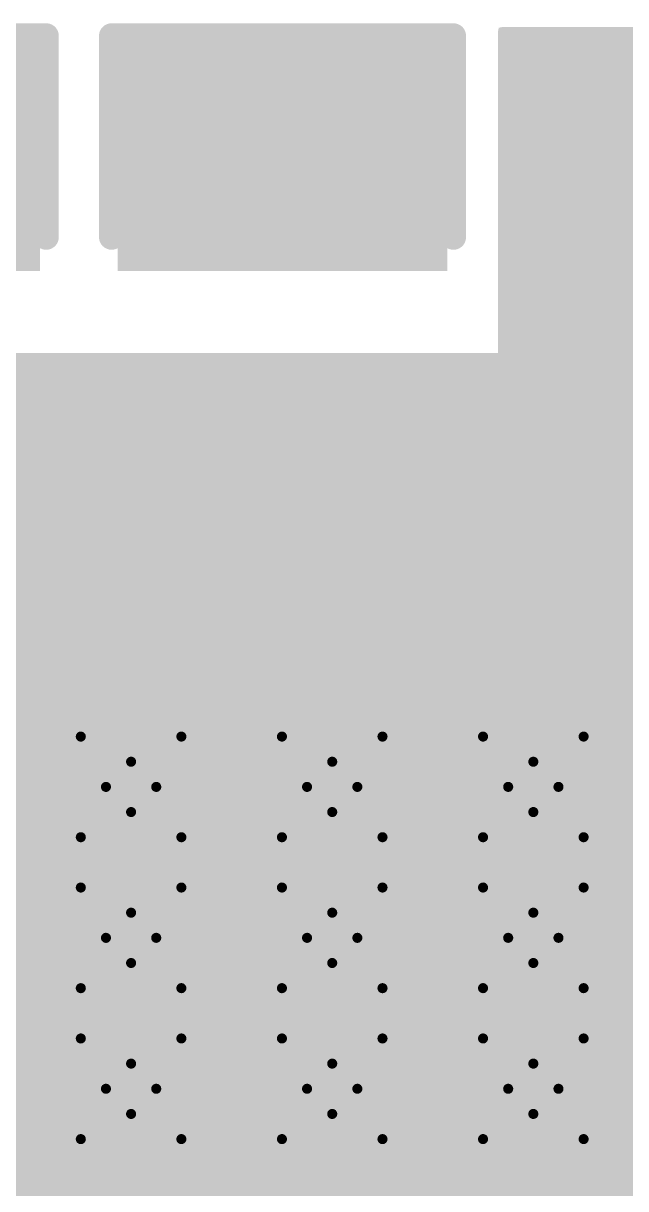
# Model space of a CAD drawing. Header units: inches. Extents: x -11 to 1110, y -7 to 455.
# Drawn here: x 624.88 to 627.92, y 9.4 to 15.28 of the extents above; entities that cross this region are included whole.
import ezdxf

# ---------------------------------------------------------------- set-up
doc = ezdxf.new("R2010")
doc.units = ezdxf.units.IN
for name, color, linetype in [('Bottom Layer', 5, 'Continuous'), ('Bottom Overlay', 54, 'Continuous'), ('Bottom Paste', 16, 'Continuous'), ('Bottom Solder', 6, 'Continuous'), ('Drill Drawing', 1, 'Continuous'), ('Top Layer', 1, 'Continuous'), ('Top Solder', 216, 'Continuous'), ('Via Holes', 16, 'Continuous')]:
    doc.layers.add(name, color=color, linetype=linetype)

# ---------------------------------------------------------------- blocks, each defined once
blk = doc.blocks.new('C___0805_B_254')
at = {"layer": 'Bottom Layer'}
for points in [[(-1.524, 0.762), (-0.508, 0.762), (-0.508, -0.762), (-1.524, -0.762)], [(0.508, 0.762), (1.524, 0.762), (1.524, -0.762), (0.508, -0.762)]]:
    blk.add_hatch(color=5, dxfattribs=at).paths.add_polyline_path(points)
at = {"layer": 'Bottom Paste'}
for points in [[(-1.524, 0.762), (-0.508, 0.762), (-0.508, -0.762), (-1.524, -0.762)], [(0.508, 0.762), (1.524, 0.762), (1.524, -0.762), (0.508, -0.762)]]:
    blk.add_hatch(color=16, dxfattribs=at).paths.add_polyline_path(points)
at = {"layer": 'Bottom Solder'}
for points in [[(-1.594, 0.832), (-0.438, 0.832), (-0.438, -0.832), (-1.594, -0.832)], [(0.438, 0.832), (1.594, 0.832), (1.594, -0.832), (0.438, -0.832)]]:
    blk.add_hatch(color=6, dxfattribs=at).paths.add_polyline_path(points)
at = {"layer": 'Bottom Overlay'}
for points in [[(-0.6096, 0.8636, 0.127, 0.127, 0), (-1.6256, 0.8636, 0.127, 0.127, 0)], [(-1.6256, -0.8636, 0.127, 0.127, 0), (-1.6256, 0.8636, 0.127, 0.127, 0)], [(1.6256, 0.8636, 0.127, 0.127, 0), (0.6096, 0.8636, 0.127, 0.127, 0)], [(1.6256, -0.8636, 0.127, 0.127, 0), (1.6256, 0.8636, 0.127, 0.127, 0)], [(-0.6096, -0.8636, 0.127, 0.127, 0), (-1.6256, -0.8636, 0.127, 0.127, 0)], [(1.6256, -0.8636, 0.127, 0.127, 0), (0.6096, -0.8636, 0.127, 0.127, 0)]]:
    blk.add_lwpolyline(points, format="xyseb", dxfattribs=at)
for points in [[(-1.6574, 0.8636, 0.0635, 0.0635, 1), (-1.5938, 0.8636, 0.0635, 0.0635, 1)], [(-1.6574, 0.8636, 0.0635, 0.0635, 1), (-1.5938, 0.8636, 0.0635, 0.0635, 1)], [(-0.6413, 0.8636, 0.0635, 0.0635, 1), (-0.5778, 0.8636, 0.0635, 0.0635, 1)], [(0.5778, 0.8636, 0.0635, 0.0635, 1), (0.6413, 0.8636, 0.0635, 0.0635, 1)], [(1.5938, 0.8636, 0.0635, 0.0635, 1), (1.6574, 0.8636, 0.0635, 0.0635, 1)], [(1.5938, 0.8636, 0.0635, 0.0635, 1), (1.6574, 0.8636, 0.0635, 0.0635, 1)], [(-1.6574, -0.8636, 0.0635, 0.0635, 1), (-1.5938, -0.8636, 0.0635, 0.0635, 1)], [(-1.6574, -0.8636, 0.0635, 0.0635, 1), (-1.5938, -0.8636, 0.0635, 0.0635, 1)], [(-0.6413, -0.8636, 0.0635, 0.0635, 1), (-0.5778, -0.8636, 0.0635, 0.0635, 1)], [(0.5778, -0.8636, 0.0635, 0.0635, 1), (0.6413, -0.8636, 0.0635, 0.0635, 1)], [(1.5938, -0.8636, 0.0635, 0.0635, 1), (1.6574, -0.8636, 0.0635, 0.0635, 1)], [(1.5938, -0.8636, 0.0635, 0.0635, 1), (1.6574, -0.8636, 0.0635, 0.0635, 1)]]:
    blk.add_lwpolyline(points, format="xyseb", close=True, dxfattribs=at)
blk = doc.blocks.new('C___0805_B_255')
at = {"layer": 'Bottom Layer'}
for points in [[(-1.524, 0.762), (-0.508, 0.762), (-0.508, -0.762), (-1.524, -0.762)], [(0.508, 0.762), (1.524, 0.762), (1.524, -0.762), (0.508, -0.762)]]:
    blk.add_hatch(color=5, dxfattribs=at).paths.add_polyline_path(points)
at = {"layer": 'Bottom Paste'}
for points in [[(-1.524, 0.762), (-0.508, 0.762), (-0.508, -0.762), (-1.524, -0.762)], [(0.508, 0.762), (1.524, 0.762), (1.524, -0.762), (0.508, -0.762)]]:
    blk.add_hatch(color=16, dxfattribs=at).paths.add_polyline_path(points)
at = {"layer": 'Bottom Solder'}
for points in [[(-1.594, 0.832), (-0.438, 0.832), (-0.438, -0.832), (-1.594, -0.832)], [(0.438, 0.832), (1.594, 0.832), (1.594, -0.832), (0.438, -0.832)]]:
    blk.add_hatch(color=6, dxfattribs=at).paths.add_polyline_path(points)
at = {"layer": 'Bottom Overlay'}
for points in [[(-0.6096, 0.8636, 0.127, 0.127, 0), (-1.6256, 0.8636, 0.127, 0.127, 0)], [(-1.6256, -0.8636, 0.127, 0.127, 0), (-1.6256, 0.8636, 0.127, 0.127, 0)], [(1.6256, 0.8636, 0.127, 0.127, 0), (0.6096, 0.8636, 0.127, 0.127, 0)], [(1.6256, -0.8636, 0.127, 0.127, 0), (1.6256, 0.8636, 0.127, 0.127, 0)], [(-0.6096, -0.8636, 0.127, 0.127, 0), (-1.6256, -0.8636, 0.127, 0.127, 0)], [(1.6256, -0.8636, 0.127, 0.127, 0), (0.6096, -0.8636, 0.127, 0.127, 0)]]:
    blk.add_lwpolyline(points, format="xyseb", dxfattribs=at)
for points in [[(-1.6574, 0.8636, 0.0635, 0.0635, 1), (-1.5938, 0.8636, 0.0635, 0.0635, 1)], [(-1.6574, 0.8636, 0.0635, 0.0635, 1), (-1.5938, 0.8636, 0.0635, 0.0635, 1)], [(-0.6413, 0.8636, 0.0635, 0.0635, 1), (-0.5778, 0.8636, 0.0635, 0.0635, 1)], [(0.5778, 0.8636, 0.0635, 0.0635, 1), (0.6413, 0.8636, 0.0635, 0.0635, 1)], [(1.5938, 0.8636, 0.0635, 0.0635, 1), (1.6574, 0.8636, 0.0635, 0.0635, 1)], [(1.5938, 0.8636, 0.0635, 0.0635, 1), (1.6574, 0.8636, 0.0635, 0.0635, 1)], [(-1.6574, -0.8636, 0.0635, 0.0635, 1), (-1.5938, -0.8636, 0.0635, 0.0635, 1)], [(-1.6574, -0.8636, 0.0635, 0.0635, 1), (-1.5938, -0.8636, 0.0635, 0.0635, 1)], [(-0.6413, -0.8636, 0.0635, 0.0635, 1), (-0.5778, -0.8636, 0.0635, 0.0635, 1)], [(0.5778, -0.8636, 0.0635, 0.0635, 1), (0.6413, -0.8636, 0.0635, 0.0635, 1)], [(1.5938, -0.8636, 0.0635, 0.0635, 1), (1.6574, -0.8636, 0.0635, 0.0635, 1)], [(1.5938, -0.8636, 0.0635, 0.0635, 1), (1.6574, -0.8636, 0.0635, 0.0635, 1)]]:
    blk.add_lwpolyline(points, format="xyseb", close=True, dxfattribs=at)

msp = doc.modelspace()

# ---------------------------------------------------------------- hatches: boundary and pattern name
at = {"layer": 'Bottom Layer'}
msp.add_hatch(color=5, dxfattribs=at).paths.add_polyline_path([(638.429, 15.2624), (638.432, 15.2475), (638.432, 13.621), (638.432, 10.2866), (638.432, 10.2866), (638.432, 8.4648), (636.2401, 8.4648), (636.2222, 8.4684), (636.2222, 8.8204), (633.86, 8.8204), (633.86, 8.5077), (633.8565, 8.4902), (633.8565, 7.9603), (633.8387, 7.9568), (633.3267, 7.9568), (633.3088, 7.9603), (633.3088, 8.648), (633.2504, 8.648), (633.2504, 10.4714), (631.0884, 10.4714), (631.0884, 0.259), (600.8116, 0.259), (600.8116, 5.8241), (600.8146, 5.839), (600.8295, 5.842), (617.4486, 5.842), (617.4486, 10.4714), (616.2981, 10.4714), (616.2832, 10.4744), (616.2802, 10.4893), (616.2802, 10.8267), (616.2802, 12.0856), (614.6401, 12.0856), (614.371, 12.3547), (614.371, 12.7805), (614.3759, 12.7805), (614.3759, 13.621), (614.5964, 13.621), (614.5964, 12.7805), (615.176, 12.7805), (615.176, 13.621), (627.2784, 13.621), (627.2784, 15.2475), (627.2814, 15.2624), (627.2963, 15.2654), (638.4141, 15.2654)])
h = msp.add_hatch(color=5, dxfattribs=at)
edge = h.paths.add_edge_path()
edge.add_arc((625.4242, 11.43), 0.3, 0, 360)
h = msp.add_hatch(color=5, dxfattribs=at)
edge = h.paths.add_edge_path()
edge.add_arc((626.4402, 11.43), 0.3, 0, 360)
h = msp.add_hatch(color=5, dxfattribs=at)
edge = h.paths.add_edge_path()
edge.add_arc((627.4562, 11.43), 0.3, 0, 360)
h = msp.add_hatch(color=5, dxfattribs=at)
edge = h.paths.add_edge_path()
edge.add_arc((625.4242, 10.668), 0.3, 0, 360)
h = msp.add_hatch(color=5, dxfattribs=at)
edge = h.paths.add_edge_path()
edge.add_arc((626.4402, 10.668), 0.3, 0, 360)
h = msp.add_hatch(color=5, dxfattribs=at)
edge = h.paths.add_edge_path()
edge.add_arc((627.4562, 10.668), 0.3, 0, 360)
h = msp.add_hatch(color=5, dxfattribs=at)
edge = h.paths.add_edge_path()
edge.add_arc((625.4242, 9.906), 0.3, 0, 360)
h = msp.add_hatch(color=5, dxfattribs=at)
edge = h.paths.add_edge_path()
edge.add_arc((626.4402, 9.906), 0.3, 0, 360)
h = msp.add_hatch(color=5, dxfattribs=at)
edge = h.paths.add_edge_path()
edge.add_arc((627.4562, 9.906), 0.3, 0, 360)
at = {"layer": 'Bottom Solder'}
h = msp.add_hatch(color=6, dxfattribs=at)
edge = h.paths.add_edge_path()
edge.add_arc((625.4242, 11.43), 0.4016, 0, 360)
h = msp.add_hatch(color=6, dxfattribs=at)
edge = h.paths.add_edge_path()
edge.add_arc((626.4402, 11.43), 0.4016, 0, 360)
h = msp.add_hatch(color=6, dxfattribs=at)
edge = h.paths.add_edge_path()
edge.add_arc((627.4562, 11.43), 0.4016, 0, 360)
h = msp.add_hatch(color=6, dxfattribs=at)
edge = h.paths.add_edge_path()
edge.add_arc((625.4242, 10.668), 0.4016, 0, 360)
h = msp.add_hatch(color=6, dxfattribs=at)
edge = h.paths.add_edge_path()
edge.add_arc((626.4402, 10.668), 0.4016, 0, 360)
h = msp.add_hatch(color=6, dxfattribs=at)
edge = h.paths.add_edge_path()
edge.add_arc((627.4562, 10.668), 0.4016, 0, 360)
h = msp.add_hatch(color=6, dxfattribs=at)
edge = h.paths.add_edge_path()
edge.add_arc((625.4242, 9.906), 0.4016, 0, 360)
h = msp.add_hatch(color=6, dxfattribs=at)
edge = h.paths.add_edge_path()
edge.add_arc((626.4402, 9.906), 0.4016, 0, 360)
h = msp.add_hatch(color=6, dxfattribs=at)
edge = h.paths.add_edge_path()
edge.add_arc((627.4562, 9.906), 0.4016, 0, 360)
at = {"layer": 'Top Layer'}
msp.add_hatch(color=1, dxfattribs=at).paths.add_polyline_path([(638.432, 8.8204), (631.1392, 8.8204), (631.1392, 0.259), (616.2802, 0.259), (616.2802, 10.4714), (616.2802, 12.0856), (616.2802, 13.621), (638.432, 13.621)])
h = msp.add_hatch(color=1, dxfattribs=at)
edge = h.paths.add_edge_path()
edge.add_arc((625.4242, 11.43), 0.3, 0, 360)
h = msp.add_hatch(color=1, dxfattribs=at)
edge = h.paths.add_edge_path()
edge.add_arc((626.4402, 11.43), 0.3, 0, 360)
h = msp.add_hatch(color=1, dxfattribs=at)
edge = h.paths.add_edge_path()
edge.add_arc((627.4562, 11.43), 0.3, 0, 360)
h = msp.add_hatch(color=1, dxfattribs=at)
edge = h.paths.add_edge_path()
edge.add_arc((625.4242, 10.668), 0.3, 0, 360)
h = msp.add_hatch(color=1, dxfattribs=at)
edge = h.paths.add_edge_path()
edge.add_arc((626.4402, 10.668), 0.3, 0, 360)
h = msp.add_hatch(color=1, dxfattribs=at)
edge = h.paths.add_edge_path()
edge.add_arc((627.4562, 10.668), 0.3, 0, 360)
h = msp.add_hatch(color=1, dxfattribs=at)
edge = h.paths.add_edge_path()
edge.add_arc((625.4242, 9.906), 0.3, 0, 360)
h = msp.add_hatch(color=1, dxfattribs=at)
edge = h.paths.add_edge_path()
edge.add_arc((626.4402, 9.906), 0.3, 0, 360)
h = msp.add_hatch(color=1, dxfattribs=at)
edge = h.paths.add_edge_path()
edge.add_arc((627.4562, 9.906), 0.3, 0, 360)
at = {"layer": 'Top Solder'}
h = msp.add_hatch(color=216, dxfattribs=at)
edge = h.paths.add_edge_path()
edge.add_arc((625.4242, 11.43), 0.4016, 0, 360)
h = msp.add_hatch(color=216, dxfattribs=at)
edge = h.paths.add_edge_path()
edge.add_arc((626.4402, 11.43), 0.4016, 0, 360)
h = msp.add_hatch(color=216, dxfattribs=at)
edge = h.paths.add_edge_path()
edge.add_arc((627.4562, 11.43), 0.4016, 0, 360)
h = msp.add_hatch(color=216, dxfattribs=at)
edge = h.paths.add_edge_path()
edge.add_arc((625.4242, 10.668), 0.4016, 0, 360)
h = msp.add_hatch(color=216, dxfattribs=at)
edge = h.paths.add_edge_path()
edge.add_arc((626.4402, 10.668), 0.4016, 0, 360)
h = msp.add_hatch(color=216, dxfattribs=at)
edge = h.paths.add_edge_path()
edge.add_arc((627.4562, 10.668), 0.4016, 0, 360)
h = msp.add_hatch(color=216, dxfattribs=at)
edge = h.paths.add_edge_path()
edge.add_arc((625.4242, 9.906), 0.4016, 0, 360)
h = msp.add_hatch(color=216, dxfattribs=at)
edge = h.paths.add_edge_path()
edge.add_arc((626.4402, 9.906), 0.4016, 0, 360)
h = msp.add_hatch(color=216, dxfattribs=at)
edge = h.paths.add_edge_path()
edge.add_arc((627.4562, 9.906), 0.4016, 0, 360)
at = {"layer": 'Via Holes'}
h = msp.add_hatch(color=7, dxfattribs=at)
edge = h.paths.add_edge_path()
edge.add_arc((625.4242, 11.43), 0.15, 0, 360)
h = msp.add_hatch(color=7, dxfattribs=at)
edge = h.paths.add_edge_path()
edge.add_arc((626.4402, 11.43), 0.15, 0, 360)
h = msp.add_hatch(color=7, dxfattribs=at)
edge = h.paths.add_edge_path()
edge.add_arc((627.4562, 11.43), 0.15, 0, 360)
h = msp.add_hatch(color=7, dxfattribs=at)
edge = h.paths.add_edge_path()
edge.add_arc((625.4242, 10.668), 0.15, 0, 360)
h = msp.add_hatch(color=7, dxfattribs=at)
edge = h.paths.add_edge_path()
edge.add_arc((626.4402, 10.668), 0.15, 0, 360)
h = msp.add_hatch(color=7, dxfattribs=at)
edge = h.paths.add_edge_path()
edge.add_arc((627.4562, 10.668), 0.15, 0, 360)
h = msp.add_hatch(color=7, dxfattribs=at)
edge = h.paths.add_edge_path()
edge.add_arc((625.4242, 9.906), 0.15, 0, 360)
h = msp.add_hatch(color=7, dxfattribs=at)
edge = h.paths.add_edge_path()
edge.add_arc((626.4402, 9.906), 0.15, 0, 360)
h = msp.add_hatch(color=7, dxfattribs=at)
edge = h.paths.add_edge_path()
edge.add_arc((627.4562, 9.906), 0.15, 0, 360)

# ---------------------------------------------------------------- linework, layer by layer
at = {"layer": 'Drill Drawing'}
for points in [[(625.1702, 11.684, 0.0508, 0.0508, 0), (625.4242, 11.557, 0.0508, 0.0508, 0)], [(625.1702, 11.684, 0.0508, 0.0508, 0), (625.2972, 11.43, 0.0508, 0.0508, 0)], [(625.4242, 11.557, 0.0508, 0.0508, 0), (625.6782, 11.684, 0.0508, 0.0508, 0)], [(625.5512, 11.43, 0.0508, 0.0508, 0), (625.6782, 11.684, 0.0508, 0.0508, 0)], [(626.1862, 11.684, 0.0508, 0.0508, 0), (626.4402, 11.557, 0.0508, 0.0508, 0)], [(626.1862, 11.684, 0.0508, 0.0508, 0), (626.3132, 11.43, 0.0508, 0.0508, 0)], [(626.4402, 11.557, 0.0508, 0.0508, 0), (626.6942, 11.684, 0.0508, 0.0508, 0)], [(626.5672, 11.43, 0.0508, 0.0508, 0), (626.6942, 11.684, 0.0508, 0.0508, 0)], [(627.2022, 11.684, 0.0508, 0.0508, 0), (627.4562, 11.557, 0.0508, 0.0508, 0)], [(627.2022, 11.684, 0.0508, 0.0508, 0), (627.3292, 11.43, 0.0508, 0.0508, 0)], [(627.4562, 11.557, 0.0508, 0.0508, 0), (627.7102, 11.684, 0.0508, 0.0508, 0)], [(627.5832, 11.43, 0.0508, 0.0508, 0), (627.7102, 11.684, 0.0508, 0.0508, 0)], [(625.1702, 11.176, 0.0508, 0.0508, 0), (625.2972, 11.43, 0.0508, 0.0508, 0)], [(625.5512, 11.43, 0.0508, 0.0508, 0), (625.6782, 11.176, 0.0508, 0.0508, 0)], [(626.1862, 11.176, 0.0508, 0.0508, 0), (626.3132, 11.43, 0.0508, 0.0508, 0)], [(626.5672, 11.43, 0.0508, 0.0508, 0), (626.6942, 11.176, 0.0508, 0.0508, 0)], [(627.2022, 11.176, 0.0508, 0.0508, 0), (627.3292, 11.43, 0.0508, 0.0508, 0)], [(627.5832, 11.43, 0.0508, 0.0508, 0), (627.7102, 11.176, 0.0508, 0.0508, 0)], [(625.1702, 11.176, 0.0508, 0.0508, 0), (625.4242, 11.303, 0.0508, 0.0508, 0)], [(625.4242, 11.303, 0.0508, 0.0508, 0), (625.6782, 11.176, 0.0508, 0.0508, 0)], [(626.1862, 11.176, 0.0508, 0.0508, 0), (626.4402, 11.303, 0.0508, 0.0508, 0)], [(626.4402, 11.303, 0.0508, 0.0508, 0), (626.6942, 11.176, 0.0508, 0.0508, 0)], [(627.2022, 11.176, 0.0508, 0.0508, 0), (627.4562, 11.303, 0.0508, 0.0508, 0)], [(627.4562, 11.303, 0.0508, 0.0508, 0), (627.7102, 11.176, 0.0508, 0.0508, 0)], [(625.1702, 10.922, 0.0508, 0.0508, 0), (625.4242, 10.795, 0.0508, 0.0508, 0)], [(625.1702, 10.922, 0.0508, 0.0508, 0), (625.2972, 10.668, 0.0508, 0.0508, 0)], [(625.4242, 10.795, 0.0508, 0.0508, 0), (625.6782, 10.922, 0.0508, 0.0508, 0)], [(625.5512, 10.668, 0.0508, 0.0508, 0), (625.6782, 10.922, 0.0508, 0.0508, 0)], [(626.1862, 10.922, 0.0508, 0.0508, 0), (626.4402, 10.795, 0.0508, 0.0508, 0)], [(626.1862, 10.922, 0.0508, 0.0508, 0), (626.3132, 10.668, 0.0508, 0.0508, 0)], [(626.4402, 10.795, 0.0508, 0.0508, 0), (626.6942, 10.922, 0.0508, 0.0508, 0)], [(626.5672, 10.668, 0.0508, 0.0508, 0), (626.6942, 10.922, 0.0508, 0.0508, 0)], [(627.2022, 10.922, 0.0508, 0.0508, 0), (627.4562, 10.795, 0.0508, 0.0508, 0)], [(627.2022, 10.922, 0.0508, 0.0508, 0), (627.3292, 10.668, 0.0508, 0.0508, 0)], [(627.4562, 10.795, 0.0508, 0.0508, 0), (627.7102, 10.922, 0.0508, 0.0508, 0)], [(627.5832, 10.668, 0.0508, 0.0508, 0), (627.7102, 10.922, 0.0508, 0.0508, 0)], [(625.1702, 10.414, 0.0508, 0.0508, 0), (625.2972, 10.668, 0.0508, 0.0508, 0)], [(625.5512, 10.668, 0.0508, 0.0508, 0), (625.6782, 10.414, 0.0508, 0.0508, 0)], [(626.1862, 10.414, 0.0508, 0.0508, 0), (626.3132, 10.668, 0.0508, 0.0508, 0)], [(626.5672, 10.668, 0.0508, 0.0508, 0), (626.6942, 10.414, 0.0508, 0.0508, 0)], [(627.2022, 10.414, 0.0508, 0.0508, 0), (627.3292, 10.668, 0.0508, 0.0508, 0)], [(627.5832, 10.668, 0.0508, 0.0508, 0), (627.7102, 10.414, 0.0508, 0.0508, 0)], [(625.1702, 10.414, 0.0508, 0.0508, 0), (625.4242, 10.541, 0.0508, 0.0508, 0)], [(625.4242, 10.541, 0.0508, 0.0508, 0), (625.6782, 10.414, 0.0508, 0.0508, 0)], [(626.1862, 10.414, 0.0508, 0.0508, 0), (626.4402, 10.541, 0.0508, 0.0508, 0)], [(626.4402, 10.541, 0.0508, 0.0508, 0), (626.6942, 10.414, 0.0508, 0.0508, 0)], [(627.2022, 10.414, 0.0508, 0.0508, 0), (627.4562, 10.541, 0.0508, 0.0508, 0)], [(627.4562, 10.541, 0.0508, 0.0508, 0), (627.7102, 10.414, 0.0508, 0.0508, 0)], [(625.1702, 10.16, 0.0508, 0.0508, 0), (625.4242, 10.033, 0.0508, 0.0508, 0)], [(625.1702, 10.16, 0.0508, 0.0508, 0), (625.2972, 9.906, 0.0508, 0.0508, 0)], [(625.4242, 10.033, 0.0508, 0.0508, 0), (625.6782, 10.16, 0.0508, 0.0508, 0)], [(625.5512, 9.906, 0.0508, 0.0508, 0), (625.6782, 10.16, 0.0508, 0.0508, 0)], [(626.1862, 10.16, 0.0508, 0.0508, 0), (626.4402, 10.033, 0.0508, 0.0508, 0)], [(626.1862, 10.16, 0.0508, 0.0508, 0), (626.3132, 9.906, 0.0508, 0.0508, 0)], [(626.4402, 10.033, 0.0508, 0.0508, 0), (626.6942, 10.16, 0.0508, 0.0508, 0)], [(626.5672, 9.906, 0.0508, 0.0508, 0), (626.6942, 10.16, 0.0508, 0.0508, 0)], [(627.2022, 10.16, 0.0508, 0.0508, 0), (627.4562, 10.033, 0.0508, 0.0508, 0)], [(627.2022, 10.16, 0.0508, 0.0508, 0), (627.3292, 9.906, 0.0508, 0.0508, 0)], [(627.4562, 10.033, 0.0508, 0.0508, 0), (627.7102, 10.16, 0.0508, 0.0508, 0)], [(627.5832, 9.906, 0.0508, 0.0508, 0), (627.7102, 10.16, 0.0508, 0.0508, 0)], [(625.1702, 9.652, 0.0508, 0.0508, 0), (625.2972, 9.906, 0.0508, 0.0508, 0)], [(625.5512, 9.906, 0.0508, 0.0508, 0), (625.6782, 9.652, 0.0508, 0.0508, 0)], [(626.1862, 9.652, 0.0508, 0.0508, 0), (626.3132, 9.906, 0.0508, 0.0508, 0)], [(626.5672, 9.906, 0.0508, 0.0508, 0), (626.6942, 9.652, 0.0508, 0.0508, 0)], [(627.2022, 9.652, 0.0508, 0.0508, 0), (627.3292, 9.906, 0.0508, 0.0508, 0)], [(627.5832, 9.906, 0.0508, 0.0508, 0), (627.7102, 9.652, 0.0508, 0.0508, 0)], [(625.1702, 9.652, 0.0508, 0.0508, 0), (625.4242, 9.779, 0.0508, 0.0508, 0)], [(625.4242, 9.779, 0.0508, 0.0508, 0), (625.6782, 9.652, 0.0508, 0.0508, 0)], [(626.1862, 9.652, 0.0508, 0.0508, 0), (626.4402, 9.779, 0.0508, 0.0508, 0)], [(626.4402, 9.779, 0.0508, 0.0508, 0), (626.6942, 9.652, 0.0508, 0.0508, 0)], [(627.2022, 9.652, 0.0508, 0.0508, 0), (627.4562, 9.779, 0.0508, 0.0508, 0)], [(627.4562, 9.779, 0.0508, 0.0508, 0), (627.7102, 9.652, 0.0508, 0.0508, 0)]]:
    msp.add_lwpolyline(points, format="xyseb", dxfattribs=at)
for points in [[(625.1575, 11.684, 0.0254, 0.0254, 1), (625.1829, 11.684, 0.0254, 0.0254, 1)], [(625.1575, 11.684, 0.0254, 0.0254, 1), (625.1829, 11.684, 0.0254, 0.0254, 1)], [(625.6655, 11.684, 0.0254, 0.0254, 1), (625.6909, 11.684, 0.0254, 0.0254, 1)], [(625.6655, 11.684, 0.0254, 0.0254, 1), (625.6909, 11.684, 0.0254, 0.0254, 1)], [(626.1735, 11.684, 0.0254, 0.0254, 1), (626.1989, 11.684, 0.0254, 0.0254, 1)], [(626.1735, 11.684, 0.0254, 0.0254, 1), (626.1989, 11.684, 0.0254, 0.0254, 1)], [(626.6815, 11.684, 0.0254, 0.0254, 1), (626.7069, 11.684, 0.0254, 0.0254, 1)], [(626.6815, 11.684, 0.0254, 0.0254, 1), (626.7069, 11.684, 0.0254, 0.0254, 1)], [(627.1895, 11.684, 0.0254, 0.0254, 1), (627.2149, 11.684, 0.0254, 0.0254, 1)], [(627.1895, 11.684, 0.0254, 0.0254, 1), (627.2149, 11.684, 0.0254, 0.0254, 1)], [(627.6975, 11.684, 0.0254, 0.0254, 1), (627.7229, 11.684, 0.0254, 0.0254, 1)], [(627.6975, 11.684, 0.0254, 0.0254, 1), (627.7229, 11.684, 0.0254, 0.0254, 1)], [(625.4115, 11.557, 0.0254, 0.0254, 1), (625.4369, 11.557, 0.0254, 0.0254, 1)], [(625.4115, 11.557, 0.0254, 0.0254, 1), (625.4369, 11.557, 0.0254, 0.0254, 1)], [(626.4275, 11.557, 0.0254, 0.0254, 1), (626.4529, 11.557, 0.0254, 0.0254, 1)], [(626.4275, 11.557, 0.0254, 0.0254, 1), (626.4529, 11.557, 0.0254, 0.0254, 1)], [(627.4435, 11.557, 0.0254, 0.0254, 1), (627.4689, 11.557, 0.0254, 0.0254, 1)], [(627.4435, 11.557, 0.0254, 0.0254, 1), (627.4689, 11.557, 0.0254, 0.0254, 1)], [(625.2845, 11.43, 0.0254, 0.0254, 1), (625.3099, 11.43, 0.0254, 0.0254, 1)], [(625.2845, 11.43, 0.0254, 0.0254, 1), (625.3099, 11.43, 0.0254, 0.0254, 1)], [(625.5385, 11.43, 0.0254, 0.0254, 1), (625.5639, 11.43, 0.0254, 0.0254, 1)], [(625.5385, 11.43, 0.0254, 0.0254, 1), (625.5639, 11.43, 0.0254, 0.0254, 1)], [(626.3005, 11.43, 0.0254, 0.0254, 1), (626.3259, 11.43, 0.0254, 0.0254, 1)], [(626.3005, 11.43, 0.0254, 0.0254, 1), (626.3259, 11.43, 0.0254, 0.0254, 1)], [(626.5545, 11.43, 0.0254, 0.0254, 1), (626.5799, 11.43, 0.0254, 0.0254, 1)], [(626.5545, 11.43, 0.0254, 0.0254, 1), (626.5799, 11.43, 0.0254, 0.0254, 1)], [(627.3165, 11.43, 0.0254, 0.0254, 1), (627.3419, 11.43, 0.0254, 0.0254, 1)], [(627.3165, 11.43, 0.0254, 0.0254, 1), (627.3419, 11.43, 0.0254, 0.0254, 1)], [(627.5705, 11.43, 0.0254, 0.0254, 1), (627.5959, 11.43, 0.0254, 0.0254, 1)], [(627.5705, 11.43, 0.0254, 0.0254, 1), (627.5959, 11.43, 0.0254, 0.0254, 1)], [(625.4115, 11.303, 0.0254, 0.0254, 1), (625.4369, 11.303, 0.0254, 0.0254, 1)], [(625.4115, 11.303, 0.0254, 0.0254, 1), (625.4369, 11.303, 0.0254, 0.0254, 1)], [(626.4275, 11.303, 0.0254, 0.0254, 1), (626.4529, 11.303, 0.0254, 0.0254, 1)], [(626.4275, 11.303, 0.0254, 0.0254, 1), (626.4529, 11.303, 0.0254, 0.0254, 1)], [(627.4435, 11.303, 0.0254, 0.0254, 1), (627.4689, 11.303, 0.0254, 0.0254, 1)], [(627.4435, 11.303, 0.0254, 0.0254, 1), (627.4689, 11.303, 0.0254, 0.0254, 1)], [(625.1575, 11.176, 0.0254, 0.0254, 1), (625.1829, 11.176, 0.0254, 0.0254, 1)], [(625.1575, 11.176, 0.0254, 0.0254, 1), (625.1829, 11.176, 0.0254, 0.0254, 1)], [(625.6655, 11.176, 0.0254, 0.0254, 1), (625.6909, 11.176, 0.0254, 0.0254, 1)], [(625.6655, 11.176, 0.0254, 0.0254, 1), (625.6909, 11.176, 0.0254, 0.0254, 1)], [(626.1735, 11.176, 0.0254, 0.0254, 1), (626.1989, 11.176, 0.0254, 0.0254, 1)], [(626.1735, 11.176, 0.0254, 0.0254, 1), (626.1989, 11.176, 0.0254, 0.0254, 1)], [(626.6815, 11.176, 0.0254, 0.0254, 1), (626.7069, 11.176, 0.0254, 0.0254, 1)], [(626.6815, 11.176, 0.0254, 0.0254, 1), (626.7069, 11.176, 0.0254, 0.0254, 1)], [(627.1895, 11.176, 0.0254, 0.0254, 1), (627.2149, 11.176, 0.0254, 0.0254, 1)], [(627.1895, 11.176, 0.0254, 0.0254, 1), (627.2149, 11.176, 0.0254, 0.0254, 1)], [(627.6975, 11.176, 0.0254, 0.0254, 1), (627.7229, 11.176, 0.0254, 0.0254, 1)], [(627.6975, 11.176, 0.0254, 0.0254, 1), (627.7229, 11.176, 0.0254, 0.0254, 1)], [(625.1575, 10.922, 0.0254, 0.0254, 1), (625.1829, 10.922, 0.0254, 0.0254, 1)], [(625.1575, 10.922, 0.0254, 0.0254, 1), (625.1829, 10.922, 0.0254, 0.0254, 1)], [(625.6655, 10.922, 0.0254, 0.0254, 1), (625.6909, 10.922, 0.0254, 0.0254, 1)], [(625.6655, 10.922, 0.0254, 0.0254, 1), (625.6909, 10.922, 0.0254, 0.0254, 1)], [(626.1735, 10.922, 0.0254, 0.0254, 1), (626.1989, 10.922, 0.0254, 0.0254, 1)], [(626.1735, 10.922, 0.0254, 0.0254, 1), (626.1989, 10.922, 0.0254, 0.0254, 1)], [(626.6815, 10.922, 0.0254, 0.0254, 1), (626.7069, 10.922, 0.0254, 0.0254, 1)], [(626.6815, 10.922, 0.0254, 0.0254, 1), (626.7069, 10.922, 0.0254, 0.0254, 1)], [(627.1895, 10.922, 0.0254, 0.0254, 1), (627.2149, 10.922, 0.0254, 0.0254, 1)], [(627.1895, 10.922, 0.0254, 0.0254, 1), (627.2149, 10.922, 0.0254, 0.0254, 1)], [(627.6975, 10.922, 0.0254, 0.0254, 1), (627.7229, 10.922, 0.0254, 0.0254, 1)], [(627.6975, 10.922, 0.0254, 0.0254, 1), (627.7229, 10.922, 0.0254, 0.0254, 1)], [(625.4115, 10.795, 0.0254, 0.0254, 1), (625.4369, 10.795, 0.0254, 0.0254, 1)], [(625.4115, 10.795, 0.0254, 0.0254, 1), (625.4369, 10.795, 0.0254, 0.0254, 1)], [(626.4275, 10.795, 0.0254, 0.0254, 1), (626.4529, 10.795, 0.0254, 0.0254, 1)], [(626.4275, 10.795, 0.0254, 0.0254, 1), (626.4529, 10.795, 0.0254, 0.0254, 1)], [(627.4435, 10.795, 0.0254, 0.0254, 1), (627.4689, 10.795, 0.0254, 0.0254, 1)], [(627.4435, 10.795, 0.0254, 0.0254, 1), (627.4689, 10.795, 0.0254, 0.0254, 1)], [(625.2845, 10.668, 0.0254, 0.0254, 1), (625.3099, 10.668, 0.0254, 0.0254, 1)], [(625.2845, 10.668, 0.0254, 0.0254, 1), (625.3099, 10.668, 0.0254, 0.0254, 1)], [(625.5385, 10.668, 0.0254, 0.0254, 1), (625.5639, 10.668, 0.0254, 0.0254, 1)], [(625.5385, 10.668, 0.0254, 0.0254, 1), (625.5639, 10.668, 0.0254, 0.0254, 1)], [(626.3005, 10.668, 0.0254, 0.0254, 1), (626.3259, 10.668, 0.0254, 0.0254, 1)], [(626.3005, 10.668, 0.0254, 0.0254, 1), (626.3259, 10.668, 0.0254, 0.0254, 1)], [(626.5545, 10.668, 0.0254, 0.0254, 1), (626.5799, 10.668, 0.0254, 0.0254, 1)], [(626.5545, 10.668, 0.0254, 0.0254, 1), (626.5799, 10.668, 0.0254, 0.0254, 1)], [(627.3165, 10.668, 0.0254, 0.0254, 1), (627.3419, 10.668, 0.0254, 0.0254, 1)], [(627.3165, 10.668, 0.0254, 0.0254, 1), (627.3419, 10.668, 0.0254, 0.0254, 1)], [(627.5705, 10.668, 0.0254, 0.0254, 1), (627.5959, 10.668, 0.0254, 0.0254, 1)], [(627.5705, 10.668, 0.0254, 0.0254, 1), (627.5959, 10.668, 0.0254, 0.0254, 1)], [(625.4115, 10.541, 0.0254, 0.0254, 1), (625.4369, 10.541, 0.0254, 0.0254, 1)], [(625.4115, 10.541, 0.0254, 0.0254, 1), (625.4369, 10.541, 0.0254, 0.0254, 1)], [(626.4275, 10.541, 0.0254, 0.0254, 1), (626.4529, 10.541, 0.0254, 0.0254, 1)], [(626.4275, 10.541, 0.0254, 0.0254, 1), (626.4529, 10.541, 0.0254, 0.0254, 1)], [(627.4435, 10.541, 0.0254, 0.0254, 1), (627.4689, 10.541, 0.0254, 0.0254, 1)], [(627.4435, 10.541, 0.0254, 0.0254, 1), (627.4689, 10.541, 0.0254, 0.0254, 1)], [(625.1575, 10.414, 0.0254, 0.0254, 1), (625.1829, 10.414, 0.0254, 0.0254, 1)], [(625.1575, 10.414, 0.0254, 0.0254, 1), (625.1829, 10.414, 0.0254, 0.0254, 1)], [(625.6655, 10.414, 0.0254, 0.0254, 1), (625.6909, 10.414, 0.0254, 0.0254, 1)], [(625.6655, 10.414, 0.0254, 0.0254, 1), (625.6909, 10.414, 0.0254, 0.0254, 1)], [(626.1735, 10.414, 0.0254, 0.0254, 1), (626.1989, 10.414, 0.0254, 0.0254, 1)], [(626.1735, 10.414, 0.0254, 0.0254, 1), (626.1989, 10.414, 0.0254, 0.0254, 1)], [(626.6815, 10.414, 0.0254, 0.0254, 1), (626.7069, 10.414, 0.0254, 0.0254, 1)], [(626.6815, 10.414, 0.0254, 0.0254, 1), (626.7069, 10.414, 0.0254, 0.0254, 1)], [(627.1895, 10.414, 0.0254, 0.0254, 1), (627.2149, 10.414, 0.0254, 0.0254, 1)], [(627.1895, 10.414, 0.0254, 0.0254, 1), (627.2149, 10.414, 0.0254, 0.0254, 1)], [(627.6975, 10.414, 0.0254, 0.0254, 1), (627.7229, 10.414, 0.0254, 0.0254, 1)], [(627.6975, 10.414, 0.0254, 0.0254, 1), (627.7229, 10.414, 0.0254, 0.0254, 1)], [(625.1575, 10.16, 0.0254, 0.0254, 1), (625.1829, 10.16, 0.0254, 0.0254, 1)], [(625.1575, 10.16, 0.0254, 0.0254, 1), (625.1829, 10.16, 0.0254, 0.0254, 1)], [(625.6655, 10.16, 0.0254, 0.0254, 1), (625.6909, 10.16, 0.0254, 0.0254, 1)], [(625.6655, 10.16, 0.0254, 0.0254, 1), (625.6909, 10.16, 0.0254, 0.0254, 1)], [(626.1735, 10.16, 0.0254, 0.0254, 1), (626.1989, 10.16, 0.0254, 0.0254, 1)], [(626.1735, 10.16, 0.0254, 0.0254, 1), (626.1989, 10.16, 0.0254, 0.0254, 1)], [(626.6815, 10.16, 0.0254, 0.0254, 1), (626.7069, 10.16, 0.0254, 0.0254, 1)], [(626.6815, 10.16, 0.0254, 0.0254, 1), (626.7069, 10.16, 0.0254, 0.0254, 1)], [(627.1895, 10.16, 0.0254, 0.0254, 1), (627.2149, 10.16, 0.0254, 0.0254, 1)], [(627.1895, 10.16, 0.0254, 0.0254, 1), (627.2149, 10.16, 0.0254, 0.0254, 1)], [(627.6975, 10.16, 0.0254, 0.0254, 1), (627.7229, 10.16, 0.0254, 0.0254, 1)], [(627.6975, 10.16, 0.0254, 0.0254, 1), (627.7229, 10.16, 0.0254, 0.0254, 1)], [(625.4115, 10.033, 0.0254, 0.0254, 1), (625.4369, 10.033, 0.0254, 0.0254, 1)], [(625.4115, 10.033, 0.0254, 0.0254, 1), (625.4369, 10.033, 0.0254, 0.0254, 1)], [(626.4275, 10.033, 0.0254, 0.0254, 1), (626.4529, 10.033, 0.0254, 0.0254, 1)], [(626.4275, 10.033, 0.0254, 0.0254, 1), (626.4529, 10.033, 0.0254, 0.0254, 1)], [(627.4435, 10.033, 0.0254, 0.0254, 1), (627.4689, 10.033, 0.0254, 0.0254, 1)], [(627.4435, 10.033, 0.0254, 0.0254, 1), (627.4689, 10.033, 0.0254, 0.0254, 1)], [(625.2845, 9.906, 0.0254, 0.0254, 1), (625.3099, 9.906, 0.0254, 0.0254, 1)], [(625.2845, 9.906, 0.0254, 0.0254, 1), (625.3099, 9.906, 0.0254, 0.0254, 1)], [(625.5385, 9.906, 0.0254, 0.0254, 1), (625.5639, 9.906, 0.0254, 0.0254, 1)], [(625.5385, 9.906, 0.0254, 0.0254, 1), (625.5639, 9.906, 0.0254, 0.0254, 1)], [(626.3005, 9.906, 0.0254, 0.0254, 1), (626.3259, 9.906, 0.0254, 0.0254, 1)], [(626.3005, 9.906, 0.0254, 0.0254, 1), (626.3259, 9.906, 0.0254, 0.0254, 1)], [(626.5545, 9.906, 0.0254, 0.0254, 1), (626.5799, 9.906, 0.0254, 0.0254, 1)], [(626.5545, 9.906, 0.0254, 0.0254, 1), (626.5799, 9.906, 0.0254, 0.0254, 1)], [(627.3165, 9.906, 0.0254, 0.0254, 1), (627.3419, 9.906, 0.0254, 0.0254, 1)], [(627.3165, 9.906, 0.0254, 0.0254, 1), (627.3419, 9.906, 0.0254, 0.0254, 1)], [(627.5705, 9.906, 0.0254, 0.0254, 1), (627.5959, 9.906, 0.0254, 0.0254, 1)], [(627.5705, 9.906, 0.0254, 0.0254, 1), (627.5959, 9.906, 0.0254, 0.0254, 1)], [(625.4115, 9.779, 0.0254, 0.0254, 1), (625.4369, 9.779, 0.0254, 0.0254, 1)], [(625.4115, 9.779, 0.0254, 0.0254, 1), (625.4369, 9.779, 0.0254, 0.0254, 1)], [(626.4275, 9.779, 0.0254, 0.0254, 1), (626.4529, 9.779, 0.0254, 0.0254, 1)], [(626.4275, 9.779, 0.0254, 0.0254, 1), (626.4529, 9.779, 0.0254, 0.0254, 1)], [(627.4435, 9.779, 0.0254, 0.0254, 1), (627.4689, 9.779, 0.0254, 0.0254, 1)], [(627.4435, 9.779, 0.0254, 0.0254, 1), (627.4689, 9.779, 0.0254, 0.0254, 1)], [(625.1575, 9.652, 0.0254, 0.0254, 1), (625.1829, 9.652, 0.0254, 0.0254, 1)], [(625.1575, 9.652, 0.0254, 0.0254, 1), (625.1829, 9.652, 0.0254, 0.0254, 1)], [(625.6655, 9.652, 0.0254, 0.0254, 1), (625.6909, 9.652, 0.0254, 0.0254, 1)], [(625.6655, 9.652, 0.0254, 0.0254, 1), (625.6909, 9.652, 0.0254, 0.0254, 1)], [(626.1735, 9.652, 0.0254, 0.0254, 1), (626.1989, 9.652, 0.0254, 0.0254, 1)], [(626.1735, 9.652, 0.0254, 0.0254, 1), (626.1989, 9.652, 0.0254, 0.0254, 1)], [(626.6815, 9.652, 0.0254, 0.0254, 1), (626.7069, 9.652, 0.0254, 0.0254, 1)], [(626.6815, 9.652, 0.0254, 0.0254, 1), (626.7069, 9.652, 0.0254, 0.0254, 1)], [(627.1895, 9.652, 0.0254, 0.0254, 1), (627.2149, 9.652, 0.0254, 0.0254, 1)], [(627.1895, 9.652, 0.0254, 0.0254, 1), (627.2149, 9.652, 0.0254, 0.0254, 1)], [(627.6975, 9.652, 0.0254, 0.0254, 1), (627.7229, 9.652, 0.0254, 0.0254, 1)], [(627.6975, 9.652, 0.0254, 0.0254, 1), (627.7229, 9.652, 0.0254, 0.0254, 1)]]:
    msp.add_lwpolyline(points, format="xyseb", close=True, dxfattribs=at)

# ---------------------------------------------------------------- block references
at = {"rotation": 270}
for name, p in [('C___0805_B_255', (624.1318, 13.5956)), ('C___0805_B_254', (626.1892, 13.5956))]:
    msp.add_blockref(name, p, dxfattribs=at)

doc.saveas('drawing.dxf')
